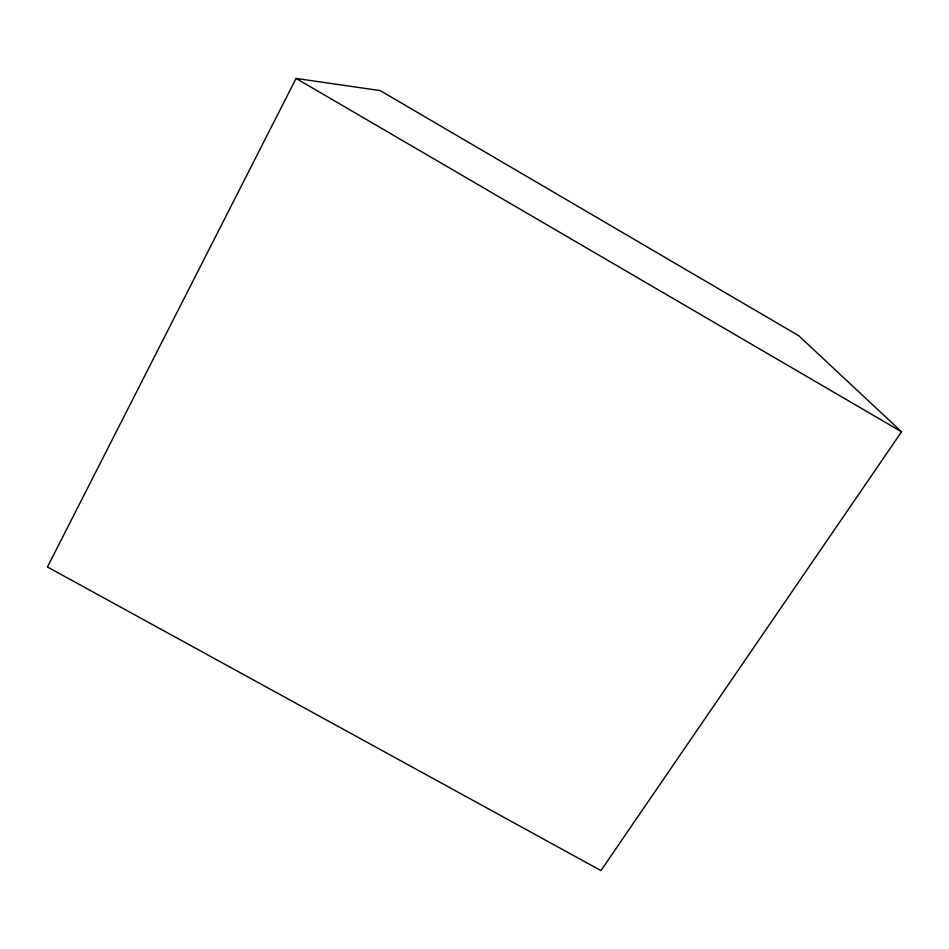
<?xml version="1.0" encoding="UTF-8"?>
<svg xmlns="http://www.w3.org/2000/svg" width="949" height="949" viewBox="0 0 949 949"><rect width="100%" height="100%" fill="white"/><g stroke="black" fill="none" stroke-linecap="round" stroke-linejoin="round"><path stroke-width="1.42" d="M296.076 78.435L47.45 566.98L600.942 870.565L901.55 431.783L798.75 335.732L380.181 90.582L296.076 78.435L901.55 431.783"/></g></svg>
